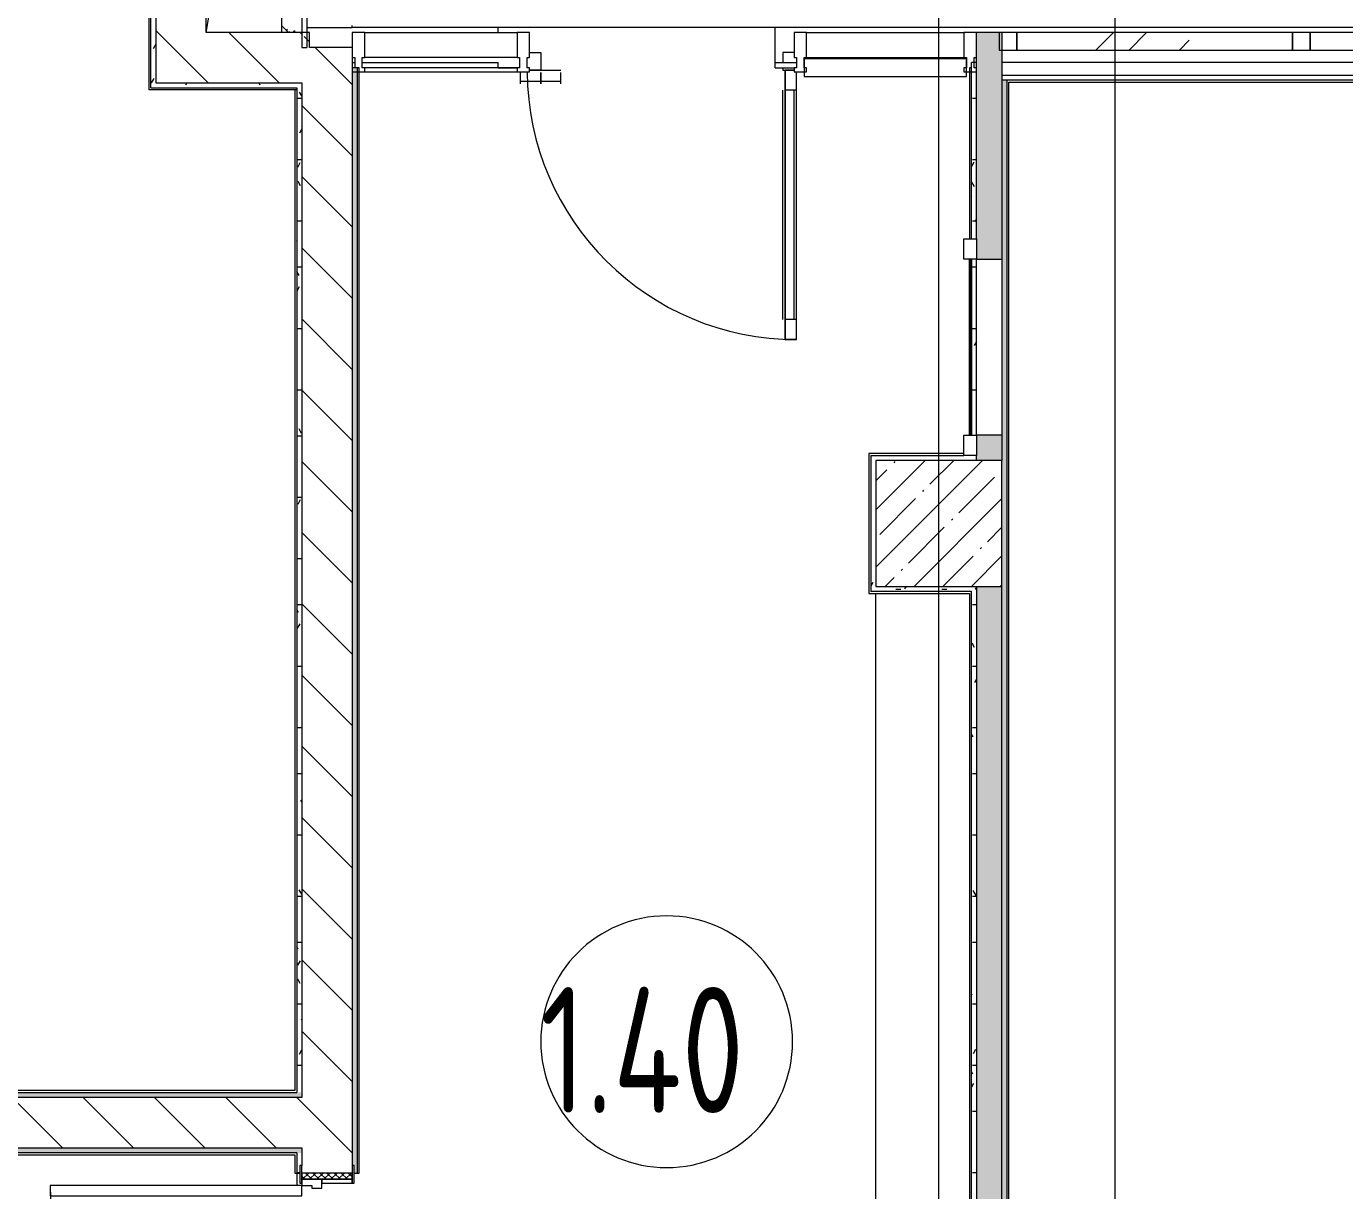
# Model space of a CAD drawing. Header units: millimetres. Extents: x -1113 to 415037, y -3642 to 354837.
# Drawn here: x 56901 to 62137, y 20214 to 24838 of the extents above; entities that cross this region are included whole.
import ezdxf

# ---------------------------------------------------------------- set-up
doc = ezdxf.new("R2010")
doc.units = ezdxf.units.MM
for name, color, linetype, lineweight in [('A-AREA-IDEN', 7, 'Continuous', 9), ('A-DETL-GENF', 7, 'Continuous', 9), ('A-DOOR-2', 7, 'Continuous', 5), ('A-DOOR-FRAM-2', 7, 'Continuous', 5), ('A-FLOR', 7, 'Continuous', 9), ('A-GENM', 7, 'Continuous', 9), ('A-GLAZ-1', 7, 'Continuous', 5), ('A-GLAZ-CURT', 7, 'Continuous', 9), ('A-GLAZ-CURT-1', 7, 'Continuous', 5), ('A-GLAZ-CURT-2', 7, 'Continuous', 20), ('A-GLAZ-CWMG', 7, 'Continuous', 9), ('A-GLAZ-CWMG-1', 7, 'Continuous', 20), ('A-WALL', 7, 'Continuous', 5), ('I-WALL', 7, 'Continuous', 5), ('S-COLS', 7, 'Continuous', 9), ('S-COLS-1', 7, 'Continuous', 5), ('Оси', 7, 'Continuous', 9)]:
    doc.layers.add(name, color=color, linetype=linetype, lineweight=lineweight)
for name, color, linetype, lineweight, true_color in [('A-DOOR-1', 7, 'Continuous', 5, 0xc0c0c0), ('A-DOOR-5', 7, 'Continuous', 5, 0xb2b8bf), ('A-DOOR-6', 7, 'Continuous', 5, 0xe2e8ef), ('A-DOOR-FRAM-1', 7, 'Continuous', 5, 0xc0c0c0), ('A-WALL-1', 9, 'Continuous', 5, 0x808080), ('A-WALL-FNSH-1', 9, 'Continuous', 5, 0x808080)]:
    doc.layers.add(name, color=color, linetype=linetype, lineweight=lineweight, true_color=true_color)
doc.styles.add('СПДС', font='ГОСТ тип А.ttf', dxfattribs={"width": 0.9})
pattern_1 = [(135, (64.7, -136.06), (-141.42136, -141.42136), [])]
pattern_2 = [(135, (64.7, -136.06), (-150.8683, -150.8683), [213.36, -35.56, 7.112, -35.56]), (135, (64.7, 14.71), (-150.8683, -150.8683), []), (50, (64.7, -136.06), (255.0577, -22.3145), [26.67, -293.37]), (355, (64.7, -136.06), (-49.3404, 267.4791), [21.336, -234.696]), (100.451, (85.96, -137.92), (205.7195, 245.1636), [22.666, -249.326]), (46.184, (64.7, -64.94), (379.511, -58.86), [40.005, -440.055]), (96.636, (96.33, -69.85), (332.3634, 346.399), [33.999, -373.989]), (351.184, (64.7, -64.94), (332.3669, 346.3953), [32.004, -352.044]), (21, (100.26, -82.72), (212.2602, -143.1711), [26.67, -293.37]), (326, (100.26, -82.72), (86.5224, 257.8632), [21.336, -234.696]), (71.451, (117.95, -94.65), (298.78395, 114.6901), [22.666, -249.326]), (37.5, (64.7, -136.06), (4.32385, 118.37751), [6.706, -225.146, 6.706, -231.546, -235.585]), (37.5, (64.7, -136.06), (4.32385, 118.37751), [-470.103, 6.706, -228.879]), (7.5, (64.7, -136.06), (93.54758, 140.2533), [6.706, -129.134, 6.706, -219.812, -89.789]), (7.5, (64.7, -136.06), (93.54758, 140.2533), [-362.356, 6.706, -83.083]), (327.5, (-14.6, -136.06), (189.82734, -8.02019), [6.706, -82.194, 6.706, -270.662, -368.046]), (327.5, (-14.6, -136.06), (189.82734, -8.02019), [-366.268, 6.706, -361.34]), (317.5, (-50.16, -136.06), (207.38114, 35.59764), [6.706, -108.864, 6.706, -177.495, -261.366]), (317.5, (-50.16, -136.06), (207.38114, 35.59764), [-299.771, 6.706, -254.66])]
pattern_3 = [(0, (64.7, -136.06), (243.84, 60.96), [20.117, -162.763, 20.117, -162.763, -975.36]), (0, (64.7, -136.06), (243.84, 60.96), [-365.76, 20.117, -345.643, 20.117, -162.763, -426.72]), (0, (64.7, -136.06), (243.84, 60.96), [-914.4, 20.117, -101.803, 20.117, -284.683]), (120, (156.14, -105.58), (-174.71291, 180.691634), [20.117, -162.763, 20.117, -162.763, -975.36]), (120, (156.14, -105.58), (-174.71291, 180.691634), [-365.76, 20.117, -345.643, 20.117, -162.763, -426.72]), (120, (156.14, -105.58), (-174.71291, 180.691634), [-914.4, 20.117, -101.803, 20.117, -284.683]), (240, (186.62, 16.34), (-69.12709, -241.651634), [20.117, -162.763, 20.117, -162.763, -975.36]), (240, (186.62, 16.34), (-69.12709, -241.651634), [-365.76, 20.117, -345.643, 20.117, -162.763, -426.72]), (240, (186.62, 16.34), (-69.12709, -241.651634), [-914.4, 20.117, -101.803, 20.117, -284.683])]

# ---------------------------------------------------------------- blocks, each defined once
blk = doc.blocks.new('Прямоугольный импост - Импост структурный с накладкой - 160мм Темный-32302292-Объем проектирования 1 этажа')
at = {"layer": 'A-GLAZ-CWMG-1'}
for p, q in [((-50, 40), (-50, 140)), ((-50, 140), (0, 140)), ((0, 140), (0, 40)), ((-40, 40), (-50, 40)), ((-50, -17), (-50, 0)), ((-50, 0), (-40, 0)), ((-40, 0), (-40, 40)), ((-10, 40), (-10, 0)), ((0, 40), (-10, 40)), ((-10, 0), (0, 0)), ((0, 0), (0, -17)), ((0, -17), (-50, -17))]:
    blk.add_line(p, q, dxfattribs=at)
blk = doc.blocks.new('Системная панель - Стекло - 70мм-31693619-Объем проектирования 1 этажа')
at = {"layer": 'A-GLAZ-CURT-1'}
h = blk.add_hatch(dxfattribs=at)
h.set_pattern_fill('FP_58', color=256, style=0, pattern_type=2)
h.set_pattern_definition([(225, (61517.5, 24715), (565.685, -565.685), [400, -1200]), (225, (61917.5, 24915), (565.685, -565.685), [1200, -400]), (225, (61117.5, 25115), (565.685, -565.685), [400, -1200])])
h.paths.add_polyline_path([(547.5, 35), (-547.5, 35), (-547.5, -35), (547.5, -34.3), (547.5, 25)])
at = {"layer": 'A-GLAZ-CURT-2'}
for p, q in [((547.5, 35), (-547.5, 35)), ((-547.5, 35), (-547.5, -35)), ((547.5, -35), (547.5, 35)), ((-547.5, -35), (547.5, -35))]:
    blk.add_line(p, q, dxfattribs=at)
blk = doc.blocks.new('Прямоугольный импост - 50 x 70 мм-23766079-Объем проектирования 1 этажа')
at = {"layer": 'A-GLAZ-CWMG-1'}
for p, q in [((-35, 35), (35, 35)), ((-35, -35), (-35, 35)), ((35, 35), (35, -35)), ((35, -35), (-35, -35))]:
    blk.add_line(p, q, dxfattribs=at)
blk = doc.blocks.new('PNS_Панель прямоугольная - Нр_Стекло - 40мм-32305525-Объем проектирования 1 этажа')
at = {"layer": 'A-GLAZ-1'}
for p, q in [((-312.5, 0), (312.5, 0)), ((-227.5, 0), (-302.5, 0)), ((-302.5, -40), (302.5, -40))]:
    blk.add_line(p, q, dxfattribs=at)
blk = doc.blocks.new('Прямоугольный импост - Импост структурный с накладкой - 160мм Темный-32302294-Объем проектирования 1 этажа')
at = {"layer": 'A-GLAZ-CWMG-1'}
for p, q in [((-25, 40), (-25, 140)), ((-25, 140), (25, 140)), ((25, 140), (25, 40)), ((-15, 40), (-25, 40)), ((-25, -17), (-25, 0)), ((-25, 0), (-15, 0)), ((-15, 0), (-15, 40)), ((15, 40), (15, 0)), ((25, 40), (15, 40)), ((15, 0), (25, 0)), ((25, 0), (25, -17)), ((25, -17), (-25, -17))]:
    blk.add_line(p, q, dxfattribs=at)
blk = doc.blocks.new('Прямоугольный импост - 50 x 70 мм-V67-Объем проектирования 1 этажа')
at = {"layer": 'A-GLAZ-CWMG-1'}
for p, q in [((-35, 35), (35, 35)), ((-35, -35), (-35, 35)), ((35, 35), (35, -35)), ((35, -35), (-35, -35))]:
    blk.add_line(p, q, dxfattribs=at)
blk = doc.blocks.new('Дверь_Витражная_остекление_ - В-6 витраж-32305533-Объем проектирования 1 этажа')
at = {"layer": 'A-DETL-GENF'}
for p, q in [((-535, 1080), (-490, 1080)), ((-535, 1080), (-535, 17)), ((-490, 1080), (-535, 1080)), ((-535, 1080), (-535, 17)), ((-490, 1080), (-490, 10)), ((-490, 10), (-490, 1080)), ((-535, 1000), (-490, 1000)), ((-525, 1000), (-525, 90)), ((-481, 1000), (-481, 90)), ((-535, 90), (-490, 90)), ((401, 64), (401, 19)), ((561, 54), (401, 54)), ((481, 19), (481, 64)), ((481, 64), (481, 19)), ((561, 64), (561, 19)), ((-490, 10), (-525, 10)), ((-525, 10), (-490, 10)), ((-480, 10), (-525, 10)), ((-480, 0), (-480, 10)), ((525, 10), (401, 10)), ((480, -60), (480, 10)), ((480, 10), (525, 10)), ((-480, -60), (-480, -20)), ((-525, -60), (-480, -60)), ((525, -60), (480, -60))]:
    blk.add_line(p, q, dxfattribs=at)
at = {"layer": 'A-DOOR-6'}
blk.add_line((-535, 1080), (-535, 17), dxfattribs=at)
blk.add_arc((-535, 10), 1070, 0.3767, 90, dxfattribs=at)
blk = doc.blocks.new('Прямоугольный импост - Импост структурный с накладкой - 160мм Темный-V72-Объем проектирования 1 этажа')
at = {"layer": 'A-GLAZ-CWMG-1'}
for p, q in [((-25, 40), (-25, 140)), ((-25, 140), (25, 140)), ((25, 140), (25, 40)), ((-15, 40), (-25, 40)), ((-25, -17), (-25, 0)), ((-25, 0), (-15, 0)), ((-15, 0), (-15, 40)), ((15, 40), (15, 0)), ((25, 40), (15, 40)), ((15, 0), (25, 0)), ((25, 0), (25, -17)), ((25, -17), (-25, -17))]:
    blk.add_line(p, q, dxfattribs=at)
blk = doc.blocks.new('Прямоугольный импост - Импост структурный с накладкой - 160мм Темный-32305521-Объем проектирования 1 этажа')
at = {"layer": 'A-GLAZ-CWMG'}
for p, q in [((58180, 24950), (58785, 24950)), ((58180, 24793), (58785, 24793))]:
    blk.add_line(p, q, dxfattribs=at)
blk = doc.blocks.new('110_Дверь_СКБ_1Ст_Внутренняя1 - Д-12 EIW 1100x2100h_кладовые _все__ коридор _между помещениями блока столовой__ моечные _все_-32936079-Объем проектирования 1 этажа')
at = {"layer": 'A-DOOR-2'}
h = blk.add_hatch(dxfattribs=at)
h.set_pattern_fill('FP_75', color=256, style=0, pattern_type=2)
h.set_pattern_definition([(135, (1751.41, 164.685), (-14.14214, -14.14214), []), (225, (1751.41, 164.685), (14.14214, -14.14214), [])])
h.paths.add_polyline_path([(537.5, -100), (562.5, -100), (562.5, 100), (537.5, 100)])
at = {"layer": 'A-DOOR-FRAM-2'}
h = blk.add_hatch(dxfattribs=at)
h.set_pattern_fill('FP_76', color=256, style=0, pattern_type=2)
h.set_pattern_definition([(45, (-371.384, 164.685), (-14.1421, 14.1421), []), (135, (-371.384, 164.685), (-14.1421, -14.1421), [])])
h.paths.add_polyline_path([(-537.5, -100), (-512.5, -99.2), (-512.5, 100), (-537.5, 100)])
at = {"layer": 'A-DOOR-1'}
for p, q in [((512.5, 1100), (472.5, 1100)), ((472.5, 1100), (472.5, 100)), ((512.5, 100), (512.5, 1100)), ((472.5, 100), (512.5, 100))]:
    blk.add_line(p, q, dxfattribs=at)
blk.add_arc((512.5, 100), 1000, 90, 180, dxfattribs=at)
at = {"layer": 'A-DOOR-FRAM-1'}
for p, q in [((-497.5, 108), (-567.5, 108)), ((-567.5, 108), (-567.5, 100)), ((-497.5, 100), (-497.5, 108)), ((592.5, 108), (522.5, 108)), ((522.5, 108), (522.5, 100)), ((592.5, 100), (592.5, 108)), ((-567.5, 100), (-497.5, 100)), ((-512.5, 100), (-537.5, 100)), ((-537.5, 100), (-537.5, -100)), ((-487.5, 100), (-512.5, 100)), ((-512.5, 100), (-512.5, 20)), ((-512.5, -100), (-512.5, 100)), ((-497.5, 100), (-512.5, 100)), ((-512.5, 100), (-512.5, 99)), ((-512.5, 99), (-497.5, 99)), ((-497.5, 99), (-497.5, 100)), ((-487.5, 60), (-487.5, 100)), ((-477.5, 60), (-487.5, 60)), ((-477.5, 20), (-477.5, 60)), ((512.5, 60), (502.5, 60)), ((502.5, 60), (502.5, 20)), ((512.5, 100), (512.5, 60)), ((537.5, 100), (512.5, 100)), ((537.5, 100), (522.5, 100)), ((522.5, 100), (522.5, 99)), ((522.5, 100), (592.5, 100)), ((522.5, 99), (537.5, 99)), ((537.5, 20), (537.5, 100)), ((562.5, 100), (537.5, 100)), ((537.5, 100), (537.5, -100)), ((537.5, 99), (537.5, 100)), ((562.5, -100), (562.5, 100)), ((-512.5, 20), (-477.5, 20)), ((-497.5, 20), (-512.5, 20)), ((-512.5, 20), (-512.5, -100)), ((-497.5, -100), (-497.5, 20)), ((502.5, 20), (537.5, 20)), ((537.5, 20), (522.5, 20)), ((522.5, 20), (522.5, -100)), ((537.5, -100), (537.5, 20)), ((-497.5, -100), (-567.5, -100)), ((-567.5, -100), (-567.5, -108)), ((-537.5, -100), (-512.5, -100)), ((-512.5, -100), (-497.5, -100)), ((-497.5, -108), (-497.5, -100)), ((522.5, -100), (537.5, -100)), ((592.5, -100), (522.5, -100)), ((522.5, -100), (522.5, -108)), ((537.5, -100), (562.5, -100)), ((592.5, -108), (592.5, -100)), ((-567.5, -108), (-497.5, -108)), ((522.5, -108), (592.5, -108))]:
    blk.add_line(p, q, dxfattribs=at)
blk = doc.blocks.new('BSC_Колонна _Прямоугольная - 500х500-V145-Объем проектирования 1 этажа')
at = {"layer": 'S-COLS-1'}
h = blk.add_hatch(dxfattribs=at)
h.set_pattern_fill('FP_149', color=256, style=0, pattern_type=2)
h.set_pattern_definition([(45, (-60460, -23000), (-114.04925, 114.04925), []), (45, (-60345.95, -23000), (-114.04925, 114.04925), [201.613, -40.323, 6.706, -33.617])])
h.paths.add_polyline_path([(130, -250), (250, -250), (247.8, 250), (-250, 250), (-250, -250), (77.6, -250)])
for p, q in [((250, 250), (-250, 250)), ((-250, 250), (-250, -250)), ((250, -250), (250, 250)), ((-250, -250), (250, -250))]:
    blk.add_line(p, q, dxfattribs=at)
blk = doc.blocks.new('GM_Отверстие прямоугольное _в плите_ - Отверстие-V164-Объем проектирования 1 этажа')
at = {"layer": 'A-GENM'}
for p, q in [((-75, 175), (150, 250)), ((-150, -250), (-75, 175))]:
    blk.add_line(p, q, dxfattribs=at)
for start, end in [(360, 180), (180, 360)]:
    blk.add_arc((0, 0), 2.5, start, end, dxfattribs=at)
blk = doc.blocks.new('Штора противопожарная_Рен - ШТ_700х700-22567375-Объем проектирования 1 этажа')
at = {"layer": 'A-DOOR-1'}
for p, q in [((-430, 100), (-350, 100)), ((-430, 50), (-430, 100)), ((-350, 100), (-350, 50)), ((-350, 77.5), (350, 77.5)), ((-350, 72.5), (-350, 77.5)), ((350, 72.5), (-350, 72.5)), ((350, 100), (430, 100)), ((350, 50), (350, 100)), ((350, 77.5), (350, 72.5)), ((430, 100), (430, 50)), ((-350, 50), (-430, 50)), ((430, 50), (350, 50))]:
    blk.add_line(p, q, dxfattribs=at)
blk = doc.blocks.new('Системная панель - Стекло - 70мм-32304938-Объем проектирования 1 этажа')
at = {"layer": 'A-GLAZ-CURT-2'}
for p, q in [((322.5, 35), (-322.5, 35)), ((-322.5, 35), (-322.5, -35)), ((322.5, -35), (322.5, 35)), ((-322.5, -35), (322.5, -35))]:
    blk.add_line(p, q, dxfattribs=at)
blk = doc.blocks.new('Прямоугольный импост - Импост структурный с накладкой - 160мм Темный-32304618-Объем проектирования 1 этажа')
at = {"layer": 'A-GLAZ-CWMG'}
for p, q in [((59935, 24950), (60560, 24950)), ((59935, 24845), (59935, 24850)), ((59935, 24850), (60560, 24850)), ((60560, 24850), (60560, 24845))]:
    blk.add_line(p, q, dxfattribs=at)
blk = doc.blocks.new('Системная панель - Стекло - 70мм-V195-Объем проектирования 1 этажа')
at = {"layer": 'A-GLAZ-CURT-1'}
h = blk.add_hatch(dxfattribs=at)
h.set_pattern_fill('FP_184', color=256, style=0, pattern_type=2)
h.set_pattern_definition([(225, (62695, 24715), (565.685, -565.685), [400, -1200]), (225, (63095, 24915), (565.685, -565.685), [1200, -400]), (225, (62295, 25115), (565.685, -565.685), [400, -1200])])
h.paths.add_polyline_path([(-560, 35), (-560, -35), (560, -35), (560, 35)])
at = {"layer": 'A-GLAZ-CURT-2'}
for p, q in [((560, 35), (-560, 35)), ((-560, 35), (-560, -35)), ((560, -35), (560, 35)), ((-560, -35), (560, -35))]:
    blk.add_line(p, q, dxfattribs=at)
blk = doc.blocks.new('Прямоугольный импост - Импост структурный с накладкой - 160мм Темный-32302318-Объем проектирования 1 этажа')
at = {"layer": 'A-GLAZ-CWMG-1'}
for p, q in [((0, 140), (-50, 140)), ((-50, 140), (-50, 40)), ((0, 40), (0, 140)), ((-50, 40), (-40, 40)), ((-40, 0), (-50, 0)), ((-50, 0), (-50, -17)), ((-40, 40), (-40, 0)), ((-10, 0), (-10, 40)), ((-10, 40), (0, 40)), ((0, 0), (-10, 0)), ((0, -17), (0, 0)), ((-50, -17), (0, -17))]:
    blk.add_line(p, q, dxfattribs=at)
blk = doc.blocks.new('Марка_Помещения - Номер-25198446-Объем проектирования 1 этажа')
at = {"layer": 'A-AREA-IDEN'}
for start, end in [(360, 180), (180, 360)]:
    blk.add_arc((0, 0), 2.5, start, end, dxfattribs=at)

msp = doc.modelspace()

# ---------------------------------------------------------------- hatches: boundary and pattern name
at = {"layer": 'I-WALL'}
h = msp.add_hatch(dxfattribs=at)
h.set_pattern_fill('FP_23', color=256, style=0, pattern_type=2)
h.set_pattern_definition(pattern_1)
h.paths.add_polyline_path([(57424.5, 24613.9), (57614.7, 24613.9), (57614.7, 25413.9), (57414.7, 25413.9), (57414.7, 24613.9)])
h.paths.add_polyline_path([(57414.7, 26363.9), (57614.7, 26363.9), (57614.7, 26763.9), (57414.7, 26763.9), (57414.7, 26393.9)])
h = msp.add_hatch(dxfattribs=at)
h.set_pattern_fill('FP_191', color=256, style=0, pattern_type=2)
h.set_pattern_definition(pattern_3)
h.paths.add_polyline_path([(57414.7, 24613.9), (57414.7, 25383.9), (57406.7, 25383.9), (57406.7, 25413.9), (57394.7, 25413.9), (57394.7, 24613.9)])
h = msp.add_hatch(dxfattribs=at)
h.set_pattern_fill('FP_191', color=256, style=0, pattern_type=2)
h.set_pattern_definition(pattern_3)
h.paths.add_polyline_path([(57994.7, 24753.9), (58009.7, 24813.9), (58014.7, 24813.9), (58014.7, 25413.9), (57994.7, 25413.9), (57994.7, 24766.2)])
h = msp.add_hatch(dxfattribs=at)
h.set_pattern_fill('FP_41', color=256, style=0, pattern_type=2)
h.set_pattern_definition(pattern_2)
h.paths.add_polyline_path([(57994.7, 24813.9), (57994.7, 25393.9), (57914.7, 25393.9), (57914.7, 24813.9)])
h = msp.add_hatch(dxfattribs=at)
h.set_pattern_fill('FP_23', color=256, style=0, pattern_type=2)
h.set_pattern_definition(pattern_1)
h.paths.add_polyline_path([(57994.7, 24753.9), (58024.7, 24753.9), (58024.7, 24813.9), (58008.3, 24813.9), (57997.5, 24766.2)])
h.paths.add_polyline_path([(57994.7, 24613.9), (57994.7, 24813.9), (57614.7, 24813.9), (57614.7, 24613.9), (57974.7, 24613.9)])
h = msp.add_hatch(dxfattribs=at)
h.set_pattern_fill('FP_41', color=256, style=0, pattern_type=2)
h.set_pattern_definition(pattern_2)
h.paths.add_polyline_path([(60774.7, 18463.9), (60774.7, 22613.9), (60674.7, 22613.9), (60674.7, 18463.9), (60762.2, 18463.9)])
h.paths.add_polyline_path([(60774.7, 23113.9), (60774.7, 23213.9), (60674.7, 23213.9), (60674.7, 23113.9), (60772.6, 23113.9)])
h.paths.add_polyline_path([(60774.7, 23913.9), (60774.7, 24813.9), (60674.7, 24813.9), (60674.7, 23913.9)])
h = msp.add_hatch(dxfattribs=at)
h.set_pattern_fill('FP_23', color=256, style=0, pattern_type=2)
h.set_pattern_definition(pattern_1)
h.paths.add_polyline_path([(58194.7, 20583.9), (58194.7, 24753.9), (57994.7, 24753.9), (57994.7, 20583.9)])
h = msp.add_hatch(dxfattribs=at)
h.set_pattern_fill('FP_191', color=256, style=0, pattern_type=2)
h.set_pattern_definition(pattern_3)
h.paths.add_polyline_path([(58214.6, 18583.9), (58214.7, 18583.9), (58214.7, 19183.9), (58202.7, 19183.9), (58202.7, 19153.9), (58194.7, 19153.9), (58194.7, 18583.9)])
h.paths.add_polyline_path([(58202.7, 20283.9), (58214.7, 20283.9), (58214.7, 24673.9), (58194.7, 24673.9), (58194.7, 20313.9), (58202.7, 20313.9), (58202.7, 20292.3)])
h = msp.add_hatch(dxfattribs=at)
h.set_pattern_fill('FP_191', color=256, style=0, pattern_type=2)
h.set_pattern_definition(pattern_3)
h.paths.add_polyline_path([(60654.7, 23213.9), (60674.7, 23213.9), (60674.7, 23913.9), (60654.7, 23913.9)])
h.paths.add_polyline_path([(60674.7, 23993.9), (60674.7, 24693.9), (60664.7, 24693.9), (60664.7, 24683.9), (60654.7, 24673.9), (60654.7, 23993.9), (60663.5, 23993.9)])
h = msp.add_hatch(dxfattribs=at)
h.set_pattern_fill('FP_191', color=256, style=0, pattern_type=2)
h.set_pattern_definition(pattern_3)
h.paths.add_polyline_path([(57584.7, 24593.9), (57994.7, 24593.9), (57994.7, 24613.9), (57394.7, 24613.9), (57394.7, 24593.9), (57507.7, 24593.9)])
h = msp.add_hatch(dxfattribs=at)
h.set_pattern_fill('FP_191', color=256, style=0, pattern_type=2)
h.set_pattern_definition(pattern_3)
h.paths.add_polyline_path([(60774.7, 18463.9), (60794.7, 18463.9), (60794.7, 24623.9), (60774.7, 24623.9), (60774.7, 18516.2)])
h = msp.add_hatch(dxfattribs=at)
h.set_pattern_fill('FP_191', color=256, style=0, pattern_type=2)
h.set_pattern_definition(pattern_3)
h.paths.add_polyline_path([(57994.7, 20603.9), (57994.7, 24593.9), (57974.7, 24593.9), (57974.7, 20603.9)])
h = msp.add_hatch(dxfattribs=at)
h.set_pattern_fill('FP_191', color=256, style=0, pattern_type=2)
h.set_pattern_definition(pattern_3)
h.paths.add_polyline_path([(60274.7, 22613.9), (60274.7, 23133.9), (60254.7, 23133.9), (60254.7, 22613.9)])
h = msp.add_hatch(dxfattribs=at)
h.set_pattern_fill('FP_191', color=256, style=0, pattern_type=2)
h.set_pattern_definition(pattern_3)
h.paths.add_polyline_path([(60602.3, 22593.9), (60654.7, 22593.9), (60654.6, 22613.9), (60254.7, 22613.9), (60254.7, 22593.9), (60276.5, 22593.9)])
h = msp.add_hatch(dxfattribs=at)
h.set_pattern_fill('FP_191', color=256, style=0, pattern_type=2)
h.set_pattern_definition(pattern_3)
h.paths.add_polyline_path([(60674.7, 18583.9), (60674.7, 22613.9), (60654.7, 22613.9), (60654.7, 18583.9)])
h = msp.add_hatch(dxfattribs=at)
h.set_pattern_fill('FP_191', color=256, style=0, pattern_type=2)
h.set_pattern_definition(pattern_3)
h.paths.add_polyline_path([(57974.7, 20583.9), (57994.7, 20583.9), (57994.7, 20603.9), (51664.7, 20603.9), (51664.7, 20583.9), (57507.7, 20583.9)])
h = msp.add_hatch(dxfattribs=at)
h.set_pattern_fill('FP_23', color=256, style=0, pattern_type=2)
h.set_pattern_definition(pattern_1)
h.paths.add_polyline_path([(54478.2, 20383.9), (58194.7, 20383.9), (58194.7, 20583.9), (51664.7, 20583.9), (51664.7, 20383.9), (54274.7, 20383.9)])
h = msp.add_hatch(dxfattribs=at)
h.set_pattern_fill('FP_191', color=256, style=0, pattern_type=2)
h.set_pattern_definition(pattern_3)
h.paths.add_polyline_path([(57994.7, 20363.9), (57994.7, 20383.9), (51464.7, 20383.9), (51464.7, 20363.9), (57974.7, 20363.9)])
h = msp.add_hatch(dxfattribs=at)
h.set_pattern_fill('FP_23', color=256, style=0, pattern_type=2)
h.set_pattern_definition(pattern_1)
h.paths.add_polyline_path([(58194.7, 18463.9), (58194.7, 19183.9), (57994.7, 19183.9), (57994.7, 18463.9), (58023.4, 18463.9)])
h.paths.add_polyline_path([(57994.7, 20283.9), (58194.7, 20283.9), (58194.7, 20383.9), (57994.7, 20383.9), (57994.7, 20313.9)])
h = msp.add_hatch(dxfattribs=at)
h.set_pattern_fill('FP_191', color=256, style=0, pattern_type=2)
h.set_pattern_definition(pattern_3)
h.paths.add_polyline_path([(57974.7, 18663.9), (57994.7, 18663.9), (57993.5, 19153.9), (57986.7, 19153.9), (57986.7, 19183.9), (57974.7, 19183.9), (57974.7, 18683.9)])
h.paths.add_polyline_path([(57986.7, 20283.9), (57986.7, 20313.9), (57994.7, 20313.9), (57994.7, 20363.9), (57974.7, 20363.9), (57974.7, 20283.9)])

# ---------------------------------------------------------------- linework, layer by layer
at = {"layer": 'A-FLOR'}
for p, q in [((66844.7, 24833.9), (58194.7, 24833.9)), ((58774.7, 24813.9), (58774.7, 24833.9)), ((59874.7, 24673.9), (59874.7, 24833.9)), ((59874.7, 24673.9), (59949.7, 24673.9)), ((60274.7, 18591.9), (60274.7, 22585.9)), ((57974.7, 20283.9), (57974.7, 20233.9)), ((58202.7, 20283.9), (58214.7, 20283.9))]:
    msp.add_line(p, q, dxfattribs=at)
at = {"layer": 'A-WALL'}
for p, q in [((58014.7, 25413.9), (58014.7, 24753.9)), ((57414.7, 25383.9), (57414.7, 24613.9)), ((57994.7, 24753.9), (58014.7, 24753.9)), ((58214.7, 24672.9), (58214.7, 20283.9)), ((60654.7, 23993.9), (60654.7, 24693.9)), ((60794.7, 24623.9), (60794.7, 18443.9)), ((57394.7, 24593.9), (57974.7, 24593.9)), ((57974.7, 24593.9), (57974.7, 20603.9)), ((60654.7, 23913.9), (60654.7, 23213.9)), ((60274.7, 23133.9), (60624.7, 23133.9)), ((60654.7, 22593.9), (60254.7, 22593.9)), ((60654.7, 18583.9), (60654.7, 22593.9)), ((51684.7, 20603.9), (57974.7, 20603.9)), ((51464.7, 20383.9), (57994.7, 20383.9)), ((57974.7, 20363.9), (51444.7, 20363.9)), ((57974.7, 20363.9), (57974.7, 20283.9))]:
    msp.add_line(p, q, dxfattribs=at)
at = {"layer": 'A-WALL-1'}
for p, q in [((57614.7, 24813.9), (57614.7, 25383.9)), ((57994.7, 25393.9), (57994.7, 24753.9)), ((57914.7, 25313.9), (57914.7, 24813.9)), ((58024.7, 24813.9), (57614.7, 24813.9)), ((58024.7, 24753.9), (58024.7, 24813.9)), ((60774.7, 24813.9), (60674.7, 24813.9)), ((60674.7, 23993.9), (60674.7, 24813.9)), ((60774.7, 24813.9), (60774.7, 23113.9)), ((58194.7, 24753.9), (58024.7, 24753.9)), ((58194.7, 24753.9), (58194.7, 20313.9)), ((58214.7, 24673.9), (58194.7, 24673.9)), ((58214.7, 24672.9), (58214.7, 24673.9)), ((60674.7, 24693.9), (60654.7, 24693.9)), ((57414.7, 24613.9), (57994.7, 24613.9)), ((57994.7, 24613.9), (57994.7, 20583.9)), ((60794.7, 24623.9), (60774.7, 24623.9)), ((60674.7, 23913.9), (60774.7, 23913.9)), ((60674.7, 23213.9), (60674.7, 23913.9)), ((60774.7, 23213.9), (60674.7, 23213.9)), ((60254.7, 23133.9), (60254.7, 22593.9)), ((60674.7, 23133.9), (60674.7, 23133.9)), ((60674.7, 23113.9), (60674.7, 23133.9)), ((60674.7, 22613.9), (60674.7, 18563.9)), ((60774.7, 18463.9), (60774.7, 22613.9)), ((57994.7, 20583.9), (51664.7, 20583.9)), ((57994.7, 20383.9), (57994.7, 20313.9)), ((57974.7, 20283.9), (57986.7, 20283.9))]:
    msp.add_line(p, q, dxfattribs=at)
at = {"layer": 'A-WALL-FNSH-1'}
for p, q in [((57386.7, 25413.9), (57386.7, 24585.9)), ((57394.7, 24593.9), (57394.7, 25413.9)), ((58014.7, 24833.9), (58194.7, 24833.9)), ((58194.7, 24833.9), (58194.7, 24841.9)), ((58222.7, 24672.9), (58214.7, 24672.9)), ((58222.7, 20283.9), (58222.7, 24672.9)), ((60654.7, 24673.9), (60646.7, 24673.9)), ((60646.7, 24673.9), (60646.7, 23993.9)), ((66704.7, 24623.9), (60794.7, 24623.9)), ((60802.7, 24615.9), (66704.7, 24615.9)), ((60802.7, 18435.9), (60802.7, 24615.9)), ((57974.7, 24585.9), (57386.7, 24585.9)), ((57966.7, 24585.9), (57966.7, 20611.9)), ((60646.7, 23913.9), (60646.7, 23213.9)), ((60246.7, 23141.9), (60246.7, 22585.9)), ((60624.7, 23141.9), (60246.7, 23141.9)), ((60254.7, 23133.9), (60274.7, 23133.9)), ((60246.7, 22585.9), (60646.7, 22585.9)), ((60646.7, 22585.9), (60646.7, 18591.9)), ((57966.7, 20611.9), (51692.7, 20611.9)), ((51436.7, 20355.9), (57966.7, 20355.9)), ((57966.7, 20355.9), (57966.7, 20283.9)), ((57966.7, 20283.9), (57974.7, 20283.9)), ((58214.7, 20283.9), (58222.7, 20283.9))]:
    msp.add_line(p, q, dxfattribs=at)
at = {"layer": 'I-WALL'}
for p, q in [((58194.7, 24693.9), (58204.7, 24693.9)), ((58234.7, 24693.9), (58774.7, 24693.9)), ((58774.7, 24673.9), (58244.7, 24673.9)), ((58774.7, 24673.9), (58774.7, 24693.9)), ((59874.7, 24693.9), (59959.7, 24693.9)), ((66724.7, 24693.9), (60774.7, 24693.9)), ((60774.7, 24643.9), (66724.7, 24643.9))]:
    msp.add_line(p, q, dxfattribs=at)
at = {"layer": 'Оси'}
for points in [[(60524.7, -2042.3), (60524.7, 2957.7), (60524.7, 22262), (60524.7, 27262)], [(62048.9, -2042.3), (62048.9, -1322.8), (61224.7, -759.5), (61224.7, 4240.5), (61224.7, 22262), (61224.7, 27262)]]:
    msp.add_lwpolyline(points, dxfattribs=at)

# ---------------------------------------------------------------- block references
at = {"layer": 'A-AREA-IDEN', "xscale": 199.9999999999999, "yscale": 199.9999999999999, "zscale": 199.9999999999999}
msp.add_blockref('Марка_Помещения - Номер-25198446-Объем проектирования 1 этажа', (59444.1, 20805.3), dxfattribs=at)
at = {"layer": 'A-DOOR-1', "rotation": 89.99999999999991}
for name, p in [('Штора противопожарная_Рен - ШТ_700х700-22567375-Объем проектирования 1 этажа', (60724.7, 23563.9)), ('110_Дверь_СКБ_1Ст_Внутренняя1 - Д-12 EIW 1100x2100h_кладовые _все__ коридор _между помещениями блока столовой__ моечные _все_-32936079-Объем проектирования 1 этажа', (58094.7, 19721.4))]:
    msp.add_blockref(name, p, dxfattribs=at)
at = {"layer": 'A-DOOR-5', "rotation": 180}
msp.add_blockref('Дверь_Витражная_остекление_ - В-6 витраж-32305533-Объем проектирования 1 этажа', (59424.7, 24673.9), dxfattribs=at)
at = {"layer": 'A-GENM'}
msp.add_blockref('GM_Отверстие прямоугольное _в плите_ - Отверстие-V164-Объем проектирования 1 этажа', (57764.7, 25063.9), dxfattribs=at)
at = {"layer": 'A-GLAZ-1', "rotation": 180}
msp.add_blockref('PNS_Панель прямоугольная - Нр_Стекло - 40мм-32305525-Объем проектирования 1 этажа', (58547.2, 24673.9), dxfattribs=at)
at = {"layer": 'A-GLAZ-CURT', "rotation": 180}
for name, p in [('Системная панель - Стекло - 70мм-31693619-Объем проектирования 1 этажа', (61382.2, 24778.9)), ('Системная панель - Стекло - 70мм-V195-Объем проектирования 1 этажа', (62559.7, 24778.9)), ('Системная панель - Стекло - 70мм-32304938-Объем проектирования 1 этажа', (60312.2, 24673.9))]:
    msp.add_blockref(name, p, dxfattribs=at)
at = {"layer": 'A-GLAZ-CWMG', "extrusion": (0, 0, -1)}
for name, p in [('Прямоугольный импост - Импост структурный с накладкой - 160мм Темный-32302292-Объем проектирования 1 этажа', (-58194.7, 24673.9)), ('Прямоугольный импост - Импост структурный с накладкой - 160мм Темный-32302294-Объем проектирования 1 этажа', (-58874.7, 24673.9)), ('Прямоугольный импост - Импост структурный с накладкой - 160мм Темный-V72-Объем проектирования 1 этажа', (-59974.7, 24673.9)), ('Прямоугольный импост - 50 x 70 мм-V67-Объем проектирования 1 этажа', (-60799.7, 24778.9)), ('Прямоугольный импост - 50 x 70 мм-23766079-Объем проектирования 1 этажа', (-61964.7, 24778.9))]:
    msp.add_blockref(name, p, dxfattribs=at)
at = {"layer": 'A-GLAZ-CWMG'}
for name, p in [('Прямоугольный импост - Импост структурный с накладкой - 160мм Темный-32305521-Объем проектирования 1 этажа', (64.7, -136.1)), ('Прямоугольный импост - Импост структурный с накладкой - 160мм Темный-32304618-Объем проектирования 1 этажа', (64.7, -136.1)), ('Прямоугольный импост - Импост структурный с накладкой - 160мм Темный-32302318-Объем проектирования 1 этажа', (60674.7, 24673.9))]:
    msp.add_blockref(name, p, dxfattribs=at)
at = {"layer": 'S-COLS'}
msp.add_blockref('BSC_Колонна _Прямоугольная - 500х500-V145-Объем проектирования 1 этажа', (60524.7, 22863.9), dxfattribs=at)

# ---------------------------------------------------------------- texts
at = {"layer": 'A-AREA-IDEN', "insert": (58942.4, 21022.5), "char_height": 500, "width": 1255.443, "attachment_point": 1, "style": 'СПДС'}
msp.add_mtext('1.40', dxfattribs=at)

doc.saveas('drawing.dxf')
